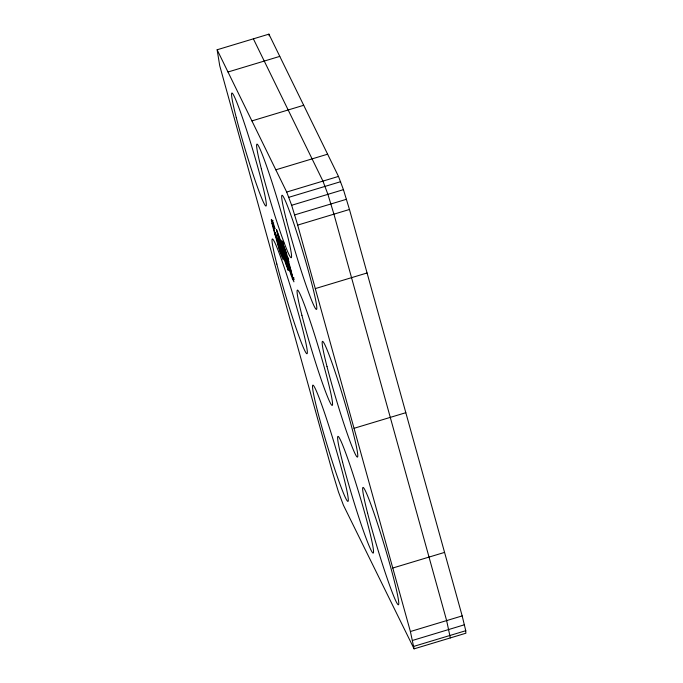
<?xml version="1.0" encoding="UTF-8"?>
<svg xmlns="http://www.w3.org/2000/svg" width="683" height="683" viewBox="0 0 683 683"><rect width="100%" height="100%" fill="white"/><g stroke="black" fill="none" stroke-linecap="round" stroke-linejoin="round"><path stroke-width="1.02" d="M286.45 258.336L281.678 240.296L286.373 252.958L293.938 281.848L290.89 274.686L286.843 260.667L286.45 258.336L288.175 257.815M217.126 49.774L268.914 34.15L338.486 176.419L343.438 189.652L349.465 209.476L462.178 615.904L465.755 630.708L465.874 633.226L414.086 648.85L343.412 505.164L338.461 491.931L332.433 472.115L219.721 65.688L217.126 49.774L286.698 192.043L291.65 205.276L297.677 225.1L410.389 631.527L414.086 648.85M227.994 72.005L279.782 56.382M251.907 120.908L303.704 105.284M275.83 169.811L327.618 154.196M286.698 192.043L338.486 176.419M288.858 197.302L340.655 181.687M291.65 205.276L343.438 189.652M277.213 234.986L275.488 235.507L275.01 232.579L279.364 244.386L283.197 259.839L279.603 250.789L272.73 226.577L271.484 221.352L273.209 220.831M294.706 214.897L346.494 199.274M271.988 223.597L273.712 223.076M297.677 225.1L349.465 209.476M281.78 241.995L283.505 241.475M282.079 243.344L283.812 242.824M281.268 255.741L282.993 255.22M286.484 258.823L288.209 258.302M286.621 259.6L288.346 259.079M286.843 260.667L288.576 260.146M287.176 262.007L288.9 261.487M292.162 278.22L293.886 277.699M292.734 279.62L294.458 279.099M315.29 288.602L367.078 272.978M354.033 428.309L405.822 412.694M392.776 568.025L444.565 552.402M410.389 631.527L462.178 615.904M412.703 640.381L464.491 624.757M413.966 646.323L465.755 630.708M253.376 38.837L322.948 181.106L327.9 194.339L333.927 214.163L446.639 620.591L450.336 637.913M275.488 235.507L272.679 223.879L274.925 228.916C275.71 229.719 270.229 213.975 271.484 221.352M268.914 34.15L269.187 35.806M276.163 236.6L278.877 247.374L281.806 255.365L278.485 242.61L276.163 236.6M281.259 246.264L283.471 253.53L281.311 246.29M277.836 234.03L283.172 254.597L286.962 266.037L281.635 245.487L277.836 234.03M287.645 261.376L289.797 270.092L292.529 277.324L290.369 268.573L287.645 261.376M283.061 244.727L284.905 252.258L287.27 258.456L285.434 250.985L283.061 244.727M276.53 229.608C279.065 243.165 283.078 257.389 288.277 270.451C285.742 256.893 281.729 242.67 276.53 229.608M236.267 117.596A59.054 3.577 73.2 0 0 265.585 205.848A59.054 3.577 73.2 0 0 244.915 124.929A59.054 3.577 73.2 0 0 236.267 117.596M276.837 264.065A59.873 3.62 73.2 0 0 306.556 353.529A59.873 3.62 73.2 0 0 285.605 271.493A59.873 3.62 73.2 0 0 276.837 264.065M286.442 220.157A59.6 3.611 73.2 0 0 316.033 309.22A59.6 3.611 73.2 0 0 295.176 227.55A59.6 3.611 73.2 0 0 286.442 220.157M261.358 168.88A59.327 3.594 73.2 0 0 290.813 257.534A59.327 3.594 73.2 0 0 270.05 176.24A59.327 3.594 73.2 0 0 261.358 168.88M327.012 366.617A60.411 3.654 73.2 0 0 357.004 456.893A60.411 3.654 73.2 0 0 335.857 374.113A60.411 3.654 73.2 0 0 327.012 366.617M317.399 410.526A60.685 3.671 73.2 0 0 347.527 501.202A60.685 3.671 73.2 0 0 326.286 418.056A60.685 3.671 73.2 0 0 317.399 410.526M342.49 461.802A60.949 3.688 73.2 0 0 372.747 552.889A60.949 3.688 73.2 0 0 351.412 469.366A60.949 3.688 73.2 0 0 342.49 461.802M367.574 513.078A61.222 3.705 73.2 0 0 397.967 604.575A61.222 3.705 73.2 0 0 376.546 520.677A61.222 3.705 73.2 0 0 367.574 513.078M301.92 315.341A60.138 3.637 73.2 0 0 331.776 405.207A60.138 3.637 73.2 0 0 310.731 322.803A60.138 3.637 73.2 0 0 301.92 315.341"/></g></svg>
